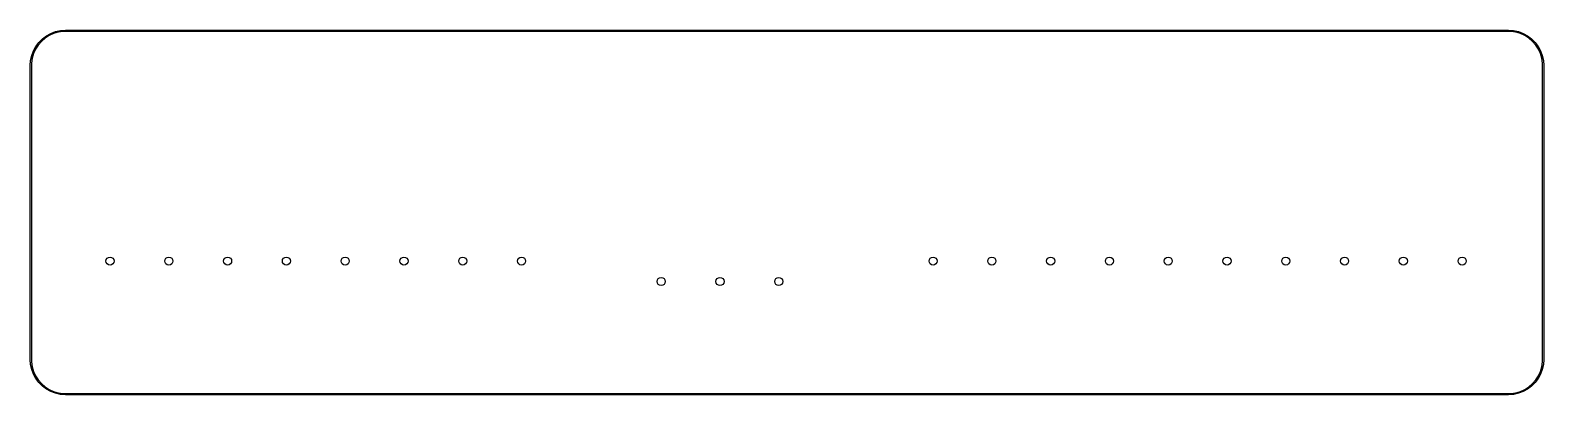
# Model space of a CAD drawing. Extents: x 4.31 to 6.88, y -4.86 to -4.24.
import ezdxf

# ---------------------------------------------------------------- set-up
doc = ezdxf.new("R2010")
doc.units = 0
doc.header["$MEASUREMENT"] = 0
doc.layers.add('BLACK', color=7, linetype='CONTINUOUS')

msp = doc.modelspace()

# ---------------------------------------------------------------- linework, layer by layer
at = {"layer": 'BLACK', "linetype": 'CONTINUOUS'}
for p, q in [((4.3276, -4.2499), (4.3344, -4.2447)), ((4.339, -4.2442), (4.332, -4.2486)), ((4.3344, -4.2447), (4.3419, -4.2406)), ((4.3465, -4.2407), (4.339, -4.2442)), ((4.3419, -4.2406), (4.35, -4.2376)), ((4.3545, -4.2384), (4.3465, -4.2407)), ((4.35, -4.2376), (4.3583, -4.2358)), ((4.3627, -4.2372), (4.3545, -4.2384)), ((4.3583, -4.2358), (4.3669, -4.2352)), ((4.3669, -4.2372), (4.3627, -4.2372)), ((4.3669, -4.2352), (4.3669, -4.2352)), ((4.3669, -4.2352), (6.8212, -4.2352)), ((6.8212, -4.2372), (4.3669, -4.2372)), ((6.8212, -4.2352), (6.8212, -4.2352)), ((6.8212, -4.2352), (6.8298, -4.2358)), ((6.8254, -4.2372), (6.8212, -4.2372)), ((6.8336, -4.2384), (6.8254, -4.2372)), ((6.8298, -4.2358), (6.8381, -4.2376)), ((6.8416, -4.2407), (6.8336, -4.2384)), ((6.8381, -4.2376), (6.8461, -4.2406)), ((6.8491, -4.2442), (6.8416, -4.2407)), ((6.8461, -4.2406), (6.8537, -4.2447)), ((6.8561, -4.2486), (6.8491, -4.2442)), ((6.8537, -4.2447), (6.8605, -4.2499)), ((4.3093, -4.2783), (4.3123, -4.2703)), ((4.3123, -4.2703), (4.3164, -4.2628)), ((4.3158, -4.2674), (4.3123, -4.2749)), ((4.3203, -4.2604), (4.3158, -4.2674)), ((4.3164, -4.2628), (4.3215, -4.2559)), ((4.3257, -4.2541), (4.3203, -4.2604)), ((4.3215, -4.2559), (4.3276, -4.2499)), ((4.332, -4.2486), (4.3257, -4.2541)), ((6.8624, -4.2541), (6.8561, -4.2486)), ((6.8605, -4.2499), (6.8666, -4.2559)), ((6.8678, -4.2604), (6.8624, -4.2541)), ((6.8666, -4.2559), (6.8717, -4.2628)), ((6.8723, -4.2674), (6.8678, -4.2604)), ((6.8717, -4.2628), (6.8758, -4.2703)), ((6.8758, -4.2749), (6.8723, -4.2674)), ((6.8758, -4.2703), (6.8788, -4.2783)), ((4.3068, -4.2953), (4.3074, -4.2867)), ((4.3068, -4.7953), (4.3068, -4.2953)), ((4.3068, -4.2953), (4.3068, -4.2953)), ((4.3074, -4.2867), (4.3093, -4.2783)), ((4.31, -4.2829), (4.3088, -4.2911)), ((4.3088, -4.2911), (4.3088, -4.2953)), ((4.3088, -4.2953), (4.3088, -4.2953)), ((4.3088, -4.2953), (4.3088, -4.7953)), ((4.3123, -4.2749), (4.31, -4.2829)), ((6.8781, -4.2829), (6.8758, -4.2749)), ((6.8793, -4.2911), (6.8781, -4.2829)), ((6.8788, -4.2783), (6.8806, -4.2867)), ((6.8793, -4.2953), (6.8793, -4.2911)), ((6.8793, -4.7953), (6.8793, -4.2953)), ((6.8793, -4.2953), (6.8793, -4.2953)), ((6.8806, -4.2867), (6.8812, -4.2953)), ((6.8812, -4.2953), (6.8812, -4.2953)), ((6.8812, -4.2953), (6.8812, -4.7953)), ((4.3074, -4.8038), (4.3068, -4.7953)), ((4.3068, -4.7953), (4.3068, -4.7953)), ((4.3093, -4.8122), (4.3074, -4.8038)), ((4.3088, -4.7953), (4.3088, -4.7994)), ((4.3088, -4.7994), (4.31, -4.8076)), ((4.3123, -4.8202), (4.3093, -4.8122)), ((4.31, -4.8076), (4.3123, -4.8156)), ((6.8758, -4.8156), (6.8781, -4.8076)), ((6.8788, -4.8122), (6.8758, -4.8202)), ((6.8781, -4.8076), (6.8793, -4.7994)), ((6.8806, -4.8038), (6.8788, -4.8122)), ((6.8793, -4.7994), (6.8793, -4.7953)), ((6.8812, -4.7953), (6.8806, -4.8038)), ((6.8812, -4.7953), (6.8812, -4.7953)), ((4.3123, -4.8156), (4.3158, -4.8232)), ((4.3164, -4.8277), (4.3123, -4.8202)), ((4.3158, -4.8232), (4.3203, -4.8301)), ((4.3215, -4.8346), (4.3164, -4.8277)), ((4.3203, -4.8301), (4.3257, -4.8364)), ((4.3276, -4.8406), (4.3215, -4.8346)), ((4.3257, -4.8364), (4.332, -4.8419)), ((6.8561, -4.8419), (6.8624, -4.8364)), ((6.8666, -4.8346), (6.8605, -4.8406)), ((6.8624, -4.8364), (6.8678, -4.8301)), ((6.8717, -4.8277), (6.8666, -4.8346)), ((6.8678, -4.8301), (6.8723, -4.8232)), ((6.8758, -4.8202), (6.8717, -4.8277)), ((6.8723, -4.8232), (6.8758, -4.8156)), ((4.3344, -4.8458), (4.3276, -4.8406)), ((4.332, -4.8419), (4.339, -4.8464)), ((4.3419, -4.8499), (4.3344, -4.8458)), ((4.339, -4.8464), (4.3465, -4.8498)), ((4.35, -4.8529), (4.3419, -4.8499)), ((4.3465, -4.8498), (4.3545, -4.8521)), ((4.3583, -4.8547), (4.35, -4.8529)), ((4.3545, -4.8521), (4.3627, -4.8533)), ((4.3669, -4.8553), (4.3583, -4.8547)), ((4.3627, -4.8533), (4.3669, -4.8533)), ((4.3669, -4.8533), (6.8212, -4.8533)), ((6.8212, -4.8553), (4.3669, -4.8553)), ((4.3669, -4.8553), (4.3669, -4.8553)), ((4.3669, -4.8553), (4.3669, -4.8553)), ((6.8212, -4.8533), (6.8254, -4.8533)), ((6.8298, -4.8547), (6.8212, -4.8553)), ((6.8212, -4.8553), (6.8212, -4.8553)), ((6.8212, -4.8553), (6.8212, -4.8553)), ((6.8254, -4.8533), (6.8336, -4.8521)), ((6.8381, -4.8529), (6.8298, -4.8547)), ((6.8336, -4.8521), (6.8416, -4.8498)), ((6.8461, -4.8499), (6.8381, -4.8529)), ((6.8416, -4.8498), (6.8491, -4.8464)), ((6.8537, -4.8458), (6.8461, -4.8499)), ((6.8491, -4.8464), (6.8561, -4.8419)), ((6.8605, -4.8406), (6.8537, -4.8458))]:
    msp.add_line(p, q, dxfattribs=at)
at = {"layer": 'BLACK'}
for centre in [(4.4425, -4.6279), (4.4425, -4.6279), (4.5425, -4.6279), (4.5425, -4.6279), (4.6425, -4.6279), (4.6425, -4.6279), (4.7425, -4.6279), (4.7425, -4.6279), (4.8425, -4.6279), (4.8425, -4.6279), (4.9425, -4.6279), (4.9425, -4.6279), (5.0425, -4.6279), (5.0425, -4.6279), (5.1425, -4.6279), (5.1425, -4.6279), (5.8425, -4.6279), (5.8425, -4.6279), (5.9425, -4.6279), (5.9425, -4.6279), (6.0425, -4.6279), (6.0425, -4.6279), (6.1425, -4.6279), (6.1425, -4.6279), (6.2425, -4.6279), (6.2425, -4.6279), (6.3425, -4.6279), (6.3425, -4.6279), (6.4425, -4.6279), (6.4425, -4.6279), (6.5425, -4.6279), (6.5425, -4.6279), (6.6425, -4.6279), (6.6425, -4.6279), (6.7425, -4.6279), (6.7425, -4.6279), (5.38, -4.6626), (5.38, -4.6626), (5.48, -4.6626), (5.48, -4.6626), (5.58, -4.6626), (5.58, -4.6626)]:
    msp.add_circle(centre, 0.00689, dxfattribs=at)

doc.saveas('drawing.dxf')
